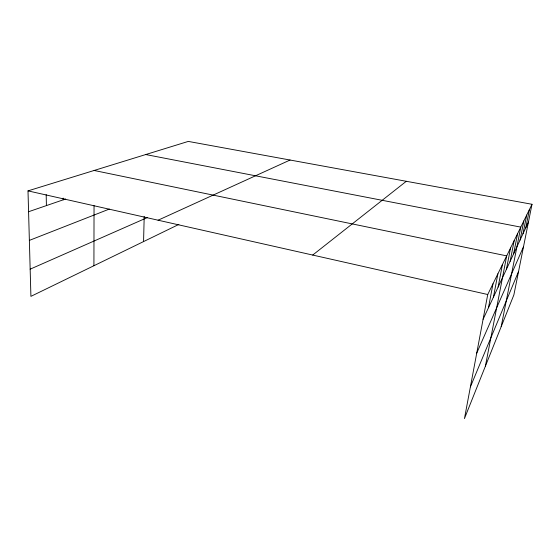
<?xml version="1.0" encoding="UTF-8"?>
<svg xmlns="http://www.w3.org/2000/svg" width="560" height="560" viewBox="0 0 560 560"><rect width="100%" height="100%" fill="white"/><g stroke="black" fill="none" stroke-linecap="round" stroke-linejoin="round"><path stroke-width="0.84" d="M93.919 265.72L94.045 205.59M143.57 241.577L144.2 216.433M532 204.281L487.732 294.518L464.45 418.586L513.863 294.938L532 204.281L188.286 141.414L28 190.876L30.912 296.366L178.871 224.413M488.467 307.748L492.996 283.78M493.458 297.045L497.889 273.819M498.113 287.07L502.439 264.544M485.38 366.205L506.688 255.885L94.122 170.471M506.415 269.29L510.545 248.017M510.132 261.331L514.171 240.632M513.625 253.834L517.58 233.674M501.186 326.669L520.793 227.122L145.74 154.546M520.044 240.093L523.831 220.934M522.991 233.772L526.701 215.082M525.784 227.787L529.424 209.538M470.4 386.869L518.567 271.446M476.735 353.115L523.516 246.687M483.091 319.27L528.437 222.11M312.711 255.059L406.294 181.293M158.088 220.206L290.066 160.034M30.156 269.164L147.308 217.581M29.365 240.394L109.291 209.083M28.574 211.729L65.597 199.01M28 190.876L487.732 294.518M46.193 194.614L46.41 205.604M63.196 198.107L63.217 199.829"/></g></svg>
